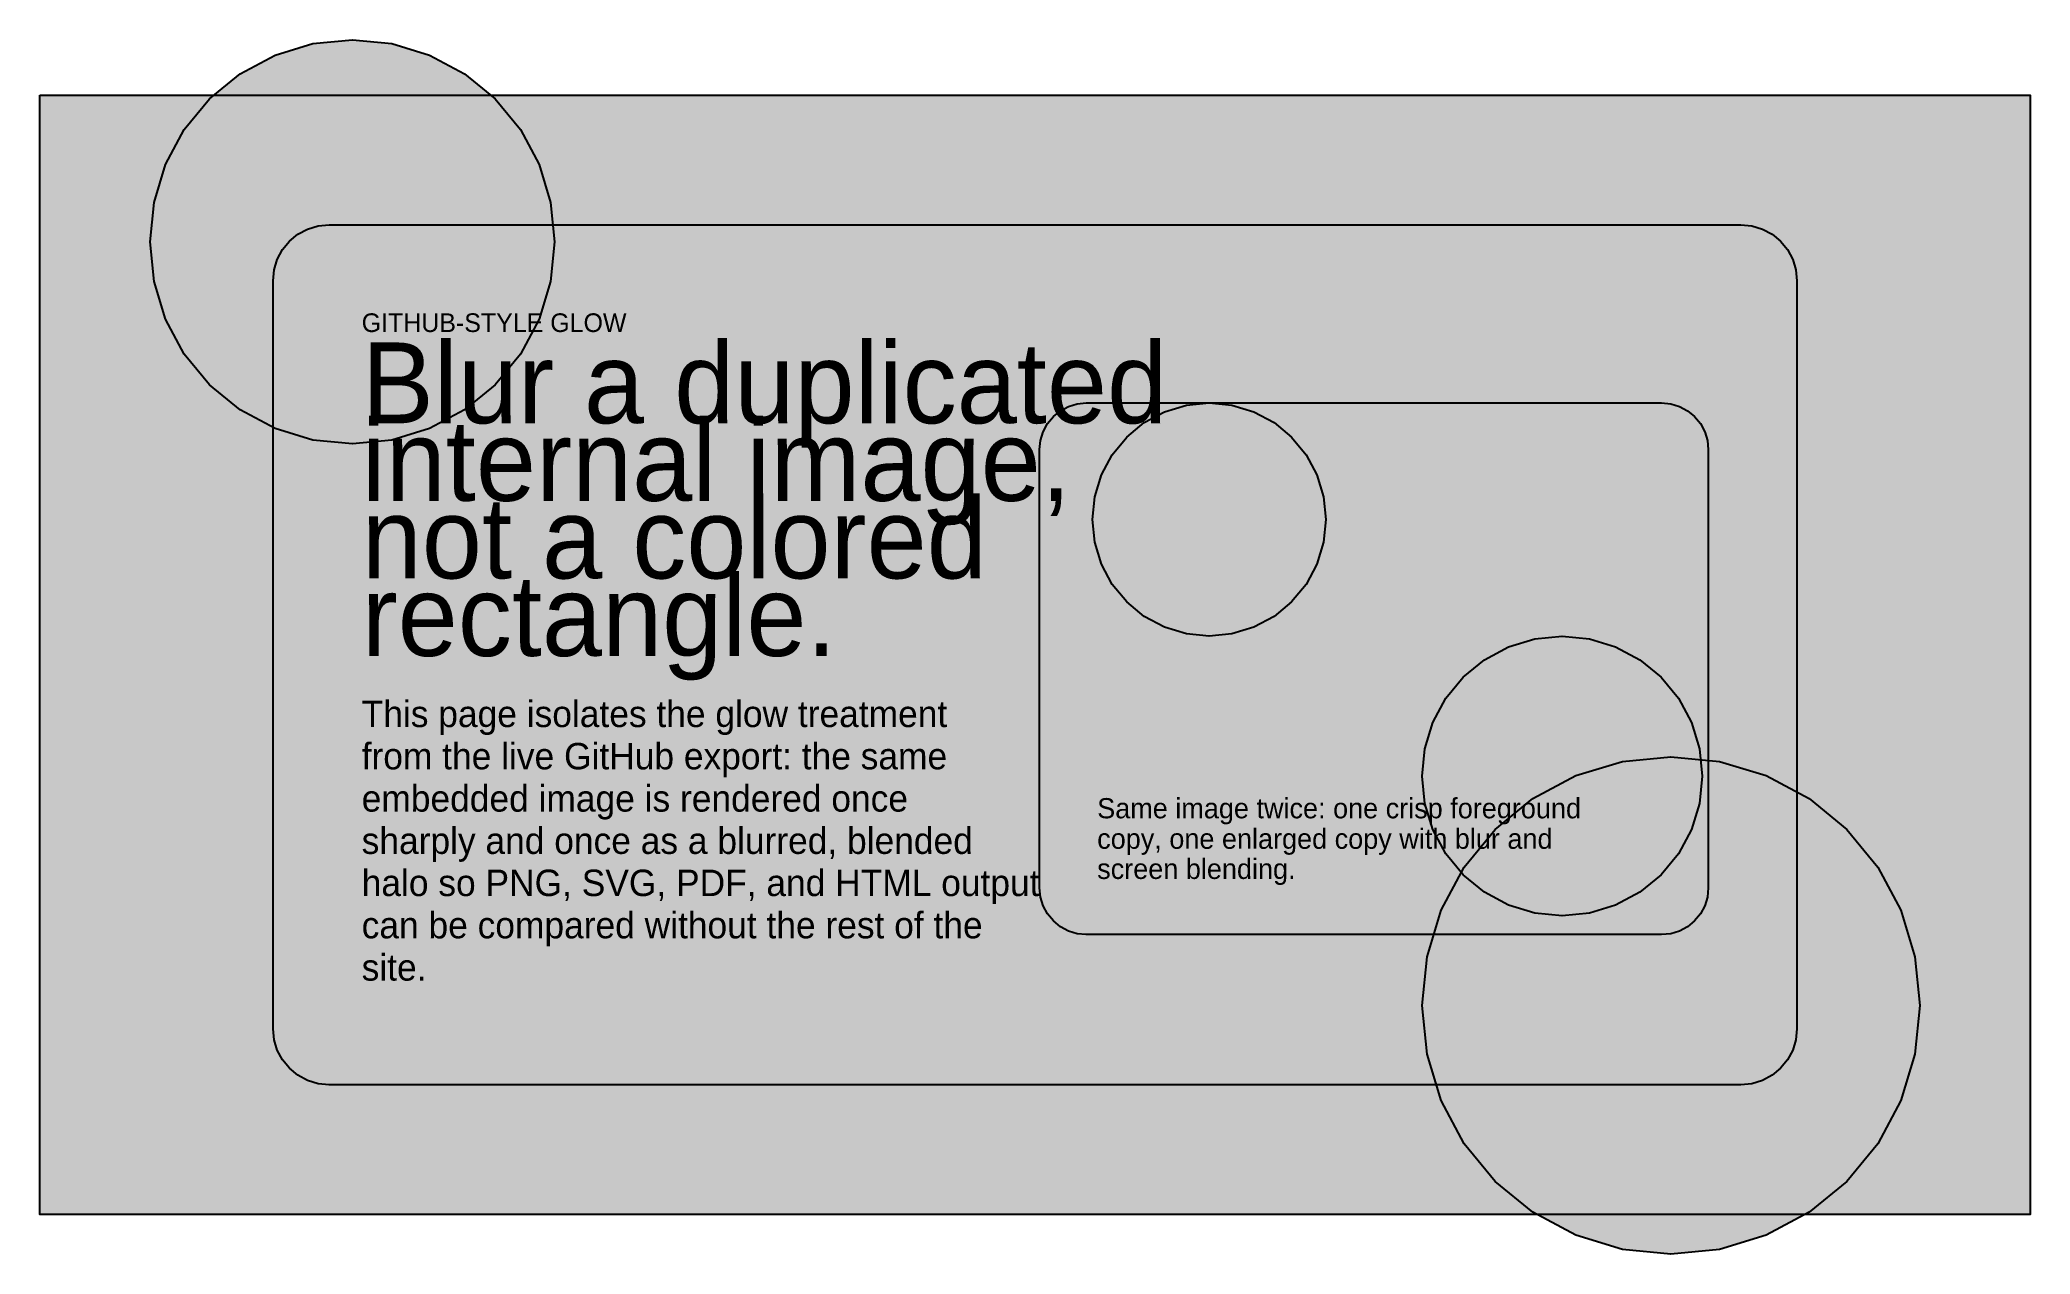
# Model space of a CAD drawing. Extents: x 0 to 1280, y -26 to 756.
import ezdxf

# ---------------------------------------------------------------- set-up
doc = ezdxf.new("R2010")
doc.units = 0

msp = doc.modelspace()

# ---------------------------------------------------------------- hatches: boundary and pattern name
at = {"true_color": 0x7ee6ff}
for points in [[(201, 755.6), (201, 755.6), (201, 755.6), (226.4, 753.1), (250.7, 745.7), (273.2, 733.7), (292.9, 717.5), (309.1, 697.8), (321.1, 675.3), (328.5, 650.9), (331, 625.6), (331, 625.6), (331, 625.6), (328.5, 600.2), (321.1, 575.8), (309.1, 553.3), (292.9, 533.6), (273.2, 517.5), (250.7, 505.5), (226.4, 498.1), (201, 495.6), (201, 495.6), (201, 495.6), (175.6, 498.1), (151.3, 505.5), (128.8, 517.5), (109.1, 533.6), (92.9, 553.3), (80.9, 575.8), (73.5, 600.2), (71, 625.6), (71, 625.6), (71, 625.6), (73.5, 650.9), (80.9, 675.3), (92.9, 697.8), (109.1, 717.5), (128.8, 733.7), (151.3, 745.7), (175.6, 753.1), (201, 755.6)], [(0, 720), (1280, 720), (1280, 0), (0, 0)], [(752, 522), (752, 522), (752, 522), (766.6, 520.6), (780.7, 516.3), (793.7, 509.4), (805, 500), (814.4, 488.7), (821.3, 475.7), (825.6, 461.6), (827, 447), (827, 447), (827, 447), (825.6, 432.4), (821.3, 418.3), (814.4, 405.3), (805, 394), (793.7, 384.6), (780.7, 377.7), (766.6, 373.4), (752, 372), (752, 372), (752, 372), (737.4, 373.4), (723.3, 377.7), (710.3, 384.6), (699, 394), (689.6, 405.3), (682.7, 418.3), (678.4, 432.4), (677, 447), (677, 447), (677, 447), (678.4, 461.6), (682.7, 475.7), (689.6, 488.7), (699, 500), (710.3, 509.4), (723.3, 516.3), (737.4, 520.6), (752, 522)]]:
    msp.add_hatch(color=256, dxfattribs=at).paths.add_polyline_path(points, flags=0)
at = {"true_color": 0x0b1230}
msp.add_hatch(color=256, dxfattribs=at).paths.add_polyline_path([(186, 636.6), (1094, 636.6), (1094, 636.6), (1101, 635.9), (1107.8, 633.8), (1114, 630.5), (1119.5, 626), (1123.9, 620.6), (1127.3, 614.3), (1129.3, 607.6), (1130, 600.6), (1130, 119.4), (1130, 119.4), (1129.3, 112.4), (1127.3, 105.7), (1123.9, 99.4), (1119.5, 94), (1114, 89.5), (1107.8, 86.2), (1101, 84.1), (1094, 83.4), (186, 83.4), (186, 83.4), (179, 84.1), (172.2, 86.2), (166, 89.5), (160.5, 94), (156.1, 99.4), (152.7, 105.7), (150.7, 112.4), (150, 119.4), (150, 600.6), (150, 600.6), (150.7, 607.6), (152.7, 614.3), (156.1, 620.6), (160.5, 626), (166, 630.5), (172.2, 633.8), (179, 635.9), (186, 636.6)], flags=0)
at = {"true_color": 0x05091c}
msp.add_hatch(color=256, dxfattribs=at).paths.add_polyline_path([(673, 522), (1043, 522), (1043, 522), (1048.9, 521.4), (1054.5, 519.7), (1059.7, 516.9), (1064.2, 513.2), (1067.9, 508.7), (1070.7, 503.5), (1072.4, 497.9), (1073, 492), (1073, 210), (1073, 210), (1072.4, 204.1), (1070.7, 198.5), (1067.9, 193.3), (1064.2, 188.8), (1059.7, 185.1), (1054.5, 182.3), (1048.9, 180.6), (1043, 180), (673, 180), (673, 180), (667.1, 180.6), (661.5, 182.3), (656.3, 185.1), (651.8, 188.8), (648.1, 193.3), (645.3, 198.5), (643.6, 204.1), (643, 210), (643, 492), (643, 492), (643.6, 497.9), (645.3, 503.5), (648.1, 508.7), (651.8, 513.2), (656.3, 516.9), (661.5, 519.7), (667.1, 521.4), (673, 522)], flags=0)
at = {"true_color": 0x6c7dff}
for points in [[(979, 372), (979, 372), (979, 372), (996.6, 370.3), (1013.4, 365.1), (1029, 356.8), (1042.6, 345.6), (1053.8, 332), (1062.1, 316.4), (1067.3, 299.6), (1069, 282), (1069, 282), (1069, 282), (1067.3, 264.4), (1062.1, 247.6), (1053.8, 232), (1042.6, 218.4), (1029, 207.2), (1013.4, 198.9), (996.6, 193.7), (979, 192), (979, 192), (979, 192), (961.4, 193.7), (944.6, 198.9), (929, 207.2), (915.4, 218.4), (904.2, 232), (895.9, 247.6), (890.7, 264.4), (889, 282), (889, 282), (889, 282), (890.7, 299.6), (895.9, 316.4), (904.2, 332), (915.4, 345.6), (929, 356.8), (944.6, 365.1), (961.4, 370.3), (979, 372)], [(1049, 294.4), (1049, 294.4), (1049, 294.4), (1080.2, 291.4), (1110.2, 282.3), (1137.9, 267.5), (1162.1, 247.6), (1182, 223.3), (1196.8, 195.7), (1205.9, 165.7), (1209, 134.4), (1209, 134.4), (1209, 134.4), (1205.9, 103.2), (1196.8, 73.2), (1182, 45.5), (1162.1, 21.3), (1137.9, 1.4), (1110.2, -13.4), (1080.2, -22.5), (1049, -25.6), (1049, -25.6), (1049, -25.6), (1017.8, -22.5), (987.8, -13.4), (960.1, 1.4), (935.9, 21.3), (916, 45.5), (901.2, 73.2), (892.1, 103.2), (889, 134.4), (889, 134.4), (889, 134.4), (892.1, 165.7), (901.2, 195.7), (916, 223.3), (935.9, 247.6), (960.1, 267.5), (987.8, 282.3), (1017.8, 291.4), (1049, 294.4)]]:
    msp.add_hatch(color=256, dxfattribs=at).paths.add_polyline_path(points, flags=0)

# ---------------------------------------------------------------- linework, layer by layer
at = {"true_color": 0x7ee6ff}
for points in [[(201, 755.6), (201, 755.6), (201, 755.6), (226.4, 753.1), (250.7, 745.7), (273.2, 733.7), (292.9, 717.5), (309.1, 697.8), (321.1, 675.3), (328.5, 650.9), (331, 625.6), (331, 625.6), (331, 625.6), (328.5, 600.2), (321.1, 575.8), (309.1, 553.3), (292.9, 533.6), (273.2, 517.5), (250.7, 505.5), (226.4, 498.1), (201, 495.6), (201, 495.6), (201, 495.6), (175.6, 498.1), (151.3, 505.5), (128.8, 517.5), (109.1, 533.6), (92.9, 553.3), (80.9, 575.8), (73.5, 600.2), (71, 625.6), (71, 625.6), (71, 625.6), (73.5, 650.9), (80.9, 675.3), (92.9, 697.8), (109.1, 717.5), (128.8, 733.7), (151.3, 745.7), (175.6, 753.1), (201, 755.6)], [(0, 720), (1280, 720), (1280, 0), (0, 0)], [(752, 522), (752, 522), (752, 522), (766.6, 520.6), (780.7, 516.3), (793.7, 509.4), (805, 500), (814.4, 488.7), (821.3, 475.7), (825.6, 461.6), (827, 447), (827, 447), (827, 447), (825.6, 432.4), (821.3, 418.3), (814.4, 405.3), (805, 394), (793.7, 384.6), (780.7, 377.7), (766.6, 373.4), (752, 372), (752, 372), (752, 372), (737.4, 373.4), (723.3, 377.7), (710.3, 384.6), (699, 394), (689.6, 405.3), (682.7, 418.3), (678.4, 432.4), (677, 447), (677, 447), (677, 447), (678.4, 461.6), (682.7, 475.7), (689.6, 488.7), (699, 500), (710.3, 509.4), (723.3, 516.3), (737.4, 520.6), (752, 522)]]:
    msp.add_lwpolyline(points, close=True, dxfattribs=at)
at = {"true_color": 0xa7bdff}
msp.add_lwpolyline([(186, 636.6), (1094, 636.6), (1094, 636.6), (1101, 635.9), (1107.8, 633.8), (1114, 630.5), (1119.5, 626), (1123.9, 620.6), (1127.3, 614.3), (1129.3, 607.6), (1130, 600.6), (1130, 119.4), (1130, 119.4), (1129.3, 112.4), (1127.3, 105.7), (1123.9, 99.4), (1119.5, 94), (1114, 89.5), (1107.8, 86.2), (1101, 84.1), (1094, 83.4), (186, 83.4), (186, 83.4), (179, 84.1), (172.2, 86.2), (166, 89.5), (160.5, 94), (156.1, 99.4), (152.7, 105.7), (150.7, 112.4), (150, 119.4), (150, 600.6), (150, 600.6), (150.7, 607.6), (152.7, 614.3), (156.1, 620.6), (160.5, 626), (166, 630.5), (172.2, 633.8), (179, 635.9), (186, 636.6)], close=True, dxfattribs=at)
at = {"true_color": 0xffffff}
msp.add_lwpolyline([(673, 522), (1043, 522), (1043, 522), (1048.9, 521.4), (1054.5, 519.7), (1059.7, 516.9), (1064.2, 513.2), (1067.9, 508.7), (1070.7, 503.5), (1072.4, 497.9), (1073, 492), (1073, 210), (1073, 210), (1072.4, 204.1), (1070.7, 198.5), (1067.9, 193.3), (1064.2, 188.8), (1059.7, 185.1), (1054.5, 182.3), (1048.9, 180.6), (1043, 180), (673, 180), (673, 180), (667.1, 180.6), (661.5, 182.3), (656.3, 185.1), (651.8, 188.8), (648.1, 193.3), (645.3, 198.5), (643.6, 204.1), (643, 210), (643, 492), (643, 492), (643.6, 497.9), (645.3, 503.5), (648.1, 508.7), (651.8, 513.2), (656.3, 516.9), (661.5, 519.7), (667.1, 521.4), (673, 522)], close=True, dxfattribs=at)
at = {"true_color": 0x6c7dff}
for points in [[(979, 372), (979, 372), (979, 372), (996.6, 370.3), (1013.4, 365.1), (1029, 356.8), (1042.6, 345.6), (1053.8, 332), (1062.1, 316.4), (1067.3, 299.6), (1069, 282), (1069, 282), (1069, 282), (1067.3, 264.4), (1062.1, 247.6), (1053.8, 232), (1042.6, 218.4), (1029, 207.2), (1013.4, 198.9), (996.6, 193.7), (979, 192), (979, 192), (979, 192), (961.4, 193.7), (944.6, 198.9), (929, 207.2), (915.4, 218.4), (904.2, 232), (895.9, 247.6), (890.7, 264.4), (889, 282), (889, 282), (889, 282), (890.7, 299.6), (895.9, 316.4), (904.2, 332), (915.4, 345.6), (929, 356.8), (944.6, 365.1), (961.4, 370.3), (979, 372)], [(1049, 294.4), (1049, 294.4), (1049, 294.4), (1080.2, 291.4), (1110.2, 282.3), (1137.9, 267.5), (1162.1, 247.6), (1182, 223.3), (1196.8, 195.7), (1205.9, 165.7), (1209, 134.4), (1209, 134.4), (1209, 134.4), (1205.9, 103.2), (1196.8, 73.2), (1182, 45.5), (1162.1, 21.3), (1137.9, 1.4), (1110.2, -13.4), (1080.2, -22.5), (1049, -25.6), (1049, -25.6), (1049, -25.6), (1017.8, -22.5), (987.8, -13.4), (960.1, 1.4), (935.9, 21.3), (916, 45.5), (901.2, 73.2), (892.1, 103.2), (889, 134.4), (889, 134.4), (889, 134.4), (892.1, 165.7), (901.2, 195.7), (916, 223.3), (935.9, 247.6), (960.1, 267.5), (987.8, 282.3), (1017.8, 291.4), (1049, 294.4)]]:
    msp.add_lwpolyline(points, close=True, dxfattribs=at)

# ---------------------------------------------------------------- texts
at = {"true_color": 0x7ee6ff}
msp.add_text('GITHUB-STYLE GLOW', height=12, dxfattribs=at).set_placement((207, 567.6))
at = {"true_color": 0xf4f7ff}
for s, p in [('Blur a duplicated', (207, 508.9)), ('internal image,', (207, 459)), ('not a colored', (207, 409.1)), ('rectangle.', (207, 359.2))]:
    msp.add_text(s, height=52, dxfattribs=at).set_placement(p)
at = {"true_color": 0xe3ebff}
for s, height, p in [('This page isolates the glow treatment', 17, (207, 313.5)), ('from the live GitHub export: the same', 17, (207, 286.3)), ('embedded image is rendered once', 17, (207, 259.1)), ('Same image twice: one crisp foreground', 13, (680, 254.8)), ('sharply and once as a blurred, blended', 17, (207, 231.9)), ('copy, one enlarged copy with blur and', 13, (680, 235.2)), ('halo so PNG, SVG, PDF, and HTML output', 17, (207, 204.8)), ('screen blending.', 13, (680, 215.8)), ('can be compared without the rest of the', 17, (207, 177.6)), ('site.', 17, (207, 150.4))]:
    msp.add_text(s, height=height, dxfattribs=at).set_placement(p)

doc.saveas('drawing.dxf')
